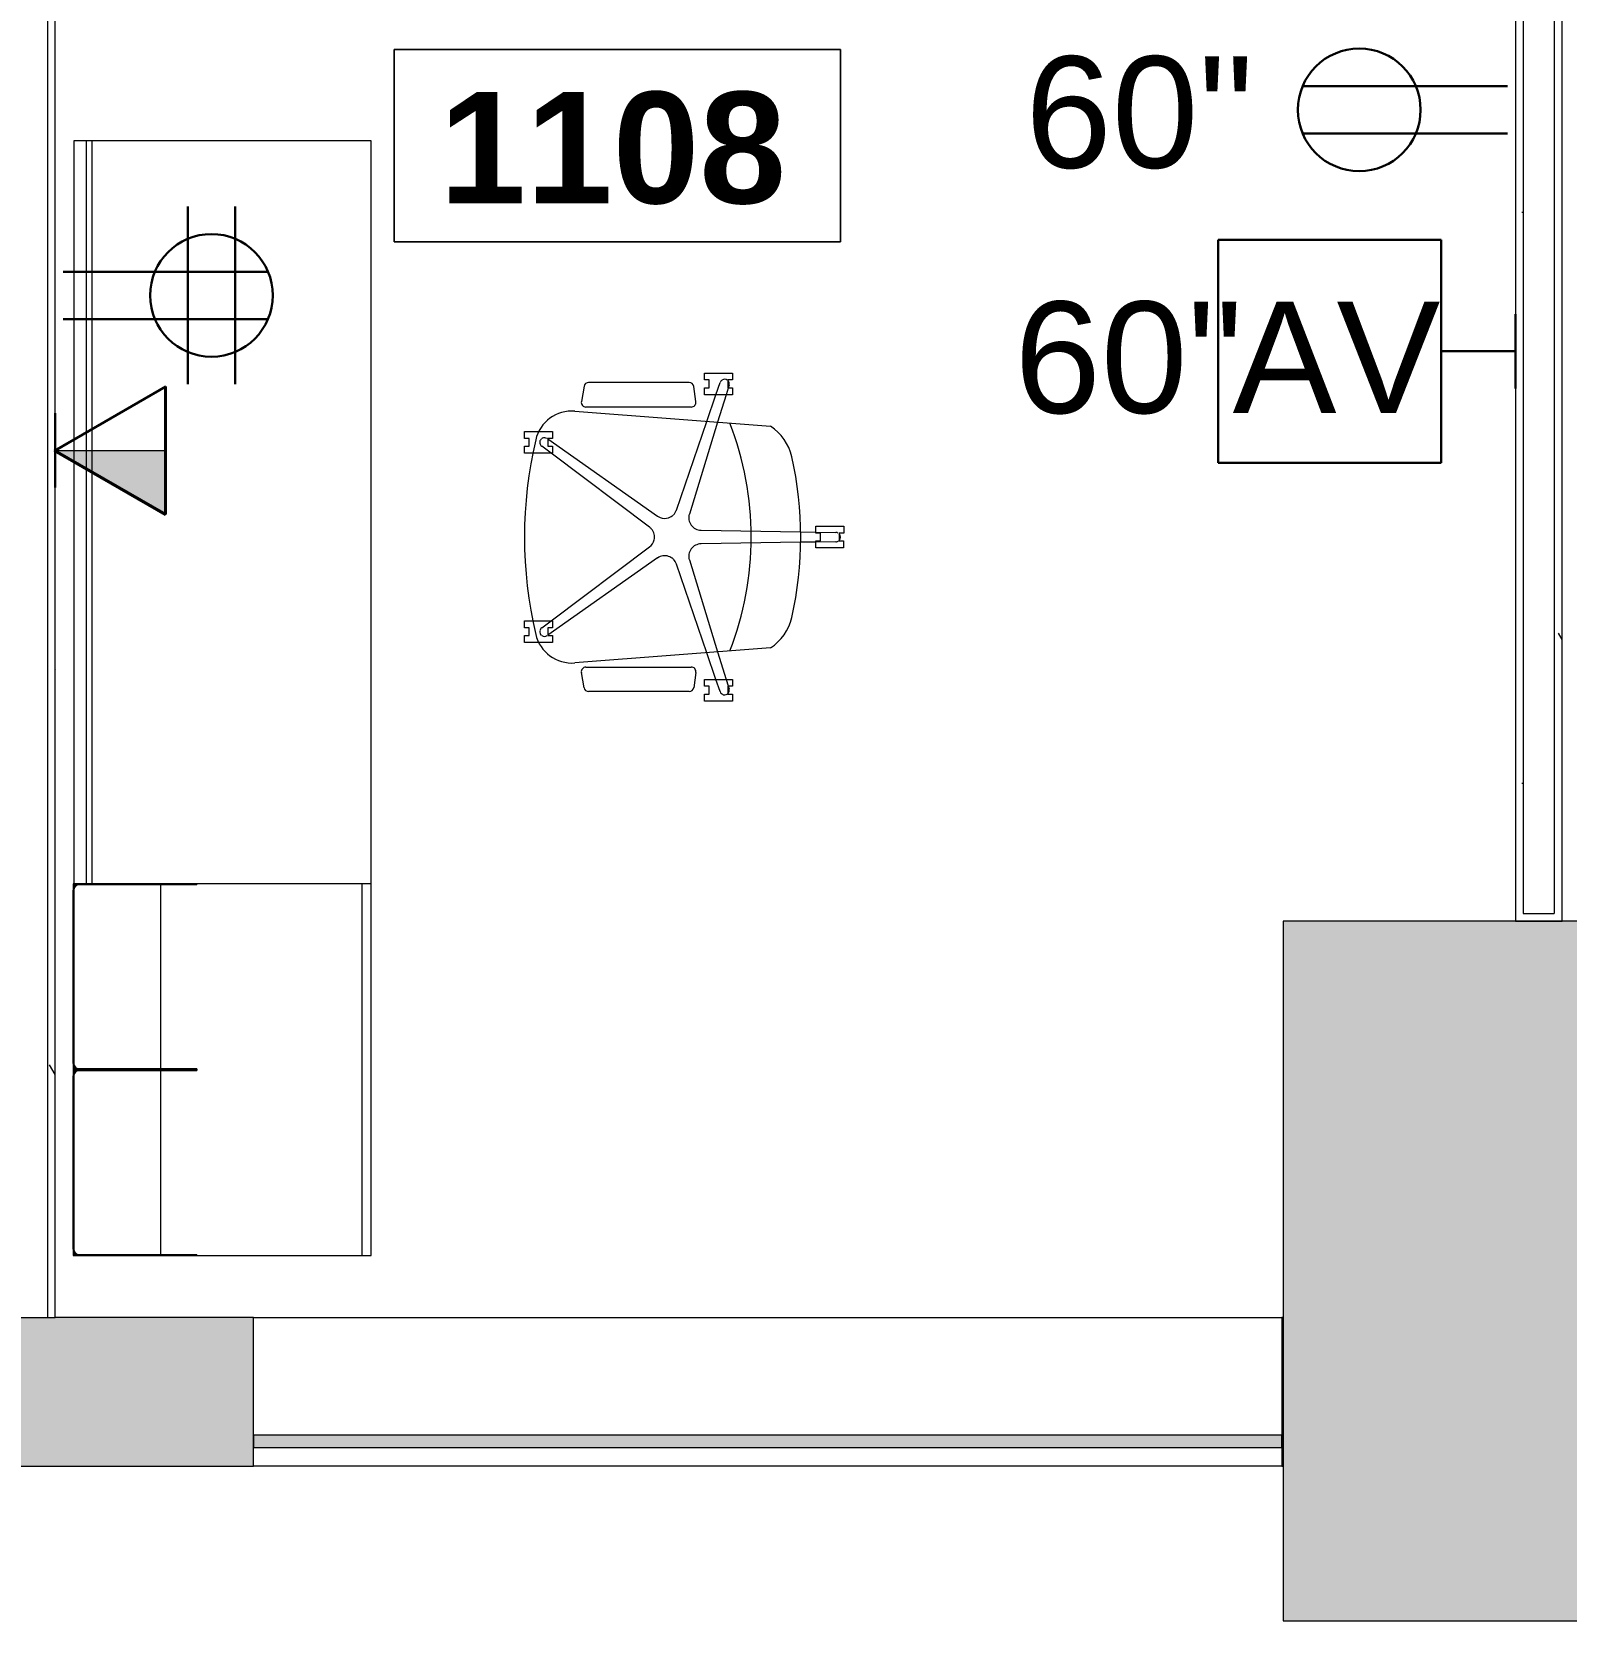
# Model space of a CAD drawing. Header units: inches. Extents: x 6664 to 8129, y 209 to 1287.
# Drawn here: x 7536.7 to 7660.6, y 208.5 to 337.1 of the extents above; entities that cross this region are included whole.
import ezdxf

# ---------------------------------------------------------------- set-up
doc = ezdxf.new("R2010")
doc.units = ezdxf.units.IN
doc.header["$MEASUREMENT"] = 0
for name, color, linetype, lineweight in [('A-ANNO-NOTE', 131, 'Continuous', 30), ('A-AREA-IDEN', 2, 'Continuous', 9), ('A-COLS', 52, 'Continuous', 13), ('A-GLAZ-CURT', 52, 'Continuous', 9), ('A-WALL', 113, 'Continuous', 13), ('A-WALL-PATT', 111, 'Continuous', 13), ('I-FURN', 30, 'Continuous', 9), ('I-FURN-PNLS', 30, 'Continuous', 9), ('I-WALL', 2, 'Continuous', 9)]:
    doc.layers.add(name, color=color, linetype=linetype, lineweight=lineweight)
doc.styles.add('Swis721 Lt BT', font='swissl.ttf', dxfattribs={"height": 9})
doc.styles.add('Swis721 Lt BT_B', font='', dxfattribs={"height": 9})
doc.styles.get('Swis721 Lt BT_B').set_extended_font_data('Swis721 Lt BT', bold=True)
pattern_1 = [(0, (0, 0), (30.72, 7.68), [1.267, -21.773, 1.267, -21.773, -122.88]), (0, (0, 0), (30.72, 7.68), [-46.08, 1.267, -44.813, 1.267, -21.773, -53.76]), (0, (0, 0), (30.72, 7.68), [-115.2, 1.267, -14.093, 1.267, -37.133]), (120, (11.52, 3.84), (-22.011075, 22.7643004), [1.267, -21.773, 1.267, -21.773, -122.88]), (120, (11.52, 3.84), (-22.011075, 22.7643004), [-46.08, 1.267, -44.813, 1.267, -21.773, -53.76]), (120, (11.52, 3.84), (-22.011075, 22.7643004), [-115.2, 1.267, -14.093, 1.267, -37.133]), (240, (15.36, 19.2), (-8.708925, -30.4443004), [1.267, -21.773, 1.267, -21.773, -122.88]), (240, (15.36, 19.2), (-8.708925, -30.4443004), [-46.08, 1.267, -44.813, 1.267, -21.773, -53.76]), (240, (15.36, 19.2), (-8.708925, -30.4443004), [-115.2, 1.267, -14.093, 1.267, -37.133])]

# ---------------------------------------------------------------- blocks, each defined once
blk = doc.blocks.new('System Panel - Glazed-7764508-11th FLOOR POWER _ SIGNAL')
at = {"layer": 'A-GLAZ-CURT'}
blk.add_hatch(color=7, dxfattribs=at).paths.add_polyline_path([(41.5, -0.5), (41.5, 0.5), (-41.5, 0.5), (-41.5, -0.5)], flags=0)
at = {"layer": 'A-GLAZ-CURT', "color": 8, "lineweight": 20}
for p, q in [((41.5, 0.5), (-41.5, 0.5)), ((-41.5, 0.5), (-41.5, -0.5)), ((41.5, -0.5), (41.5, 0.5)), ((-41.5, -0.5), (41.5, -0.5))]:
    blk.add_line(p, q, dxfattribs=at)
blk = doc.blocks.new('F - EXECUTIVE DESK 1 - F - EXECUTIVE DESK 4-V102-11th FLOOR POWER _ SIGNAL')
at = {"layer": 'I-FURN'}
for p, q in [((-58, 86.56), (-58, 77.06)), ((-58, 77.06), (-58, 86.56)), ((-57.94, 77.06), (-57.94, 86.56)), ((-57.94, 86.56), (-57.94, 77.06)), ((-43.5, 87.06), (-57.5, 87.06)), ((-57.5, 87.06), (-43.5, 87.06)), ((-57.5, 87), (-43.5, 87)), ((-43.5, 87), (-57.5, 87)), ((-43.06, 86.56), (-43.06, 77.06)), ((-43.06, 77.06), (-43.06, 86.56)), ((-43, 86.56), (-43, 77.06)), ((-43, 77.06), (-43, 86.56)), ((-43, 77.06), (-43, 86.56)), ((-43, 86.56), (-43, 77.06)), ((-42.94, 77.06), (-42.94, 86.56)), ((-42.94, 86.56), (-42.94, 77.06)), ((-28.5, 87.06), (-42.5, 87.06)), ((-42.5, 87.06), (-28.5, 87.06)), ((-42.5, 87), (-28.5, 87)), ((-28.5, 87), (-42.5, 87)), ((-28.06, 86.56), (-28.06, 77.06)), ((-28.06, 77.06), (-28.06, 86.56)), ((-28, 77.06), (-28, 86.56)), ((-28, 86.56), (-28, 77.06)), ((-58, 77.06), (-57.94, 77.06)), ((-57.94, 77.06), (-58, 77.06)), ((-43.06, 77.06), (-43, 77.06)), ((-43, 77.06), (-43.06, 77.06)), ((-43, 77.06), (-42.94, 77.06)), ((-42.94, 77.06), (-43, 77.06)), ((-28.06, 77.06), (-28, 77.06)), ((-28, 77.06), (-28.06, 77.06)), ((-8.52, 50.63), (-7.95, 50.63)), ((-8.52, 49.48), (-8.52, 50.63)), ((-7.95, 50.63), (-7.95, 50.25)), ((-7.95, 50.25), (-7.33, 50.25)), ((-7.33, 50.63), (-6.77, 50.63)), ((-7.33, 50.25), (-7.33, 50.63)), ((-6.77, 50.63), (-6.77, 49.91)), ((6.77, 50.63), (7.33, 50.63)), ((6.77, 49.91), (6.77, 50.63)), ((7.33, 50.63), (7.33, 50.25)), ((7.33, 50.25), (7.95, 50.25)), ((7.95, 50.63), (8.52, 50.63)), ((7.95, 50.25), (7.95, 50.63)), ((8.52, 50.63), (8.52, 49.48)), ((-8.52, 48.38), (-8.52, 49.48)), ((-7.33, 49.23), (-6.77, 48.48)), ((-6.77, 49.91), (-6.77, 48.38)), ((6.77, 48.38), (6.77, 49.91)), ((6.77, 48.48), (7.33, 49.23)), ((8.52, 49.48), (8.52, 48.38)), ((-7.95, 48.38), (-8.52, 48.38)), ((-7.95, 48.75), (-7.95, 48.38)), ((-7.33, 48.75), (-7.95, 48.75)), ((-1.69, 39.89), (-7.92, 48.75)), ((-7.33, 48.38), (-7.33, 48.75)), ((-6.77, 48.38), (-7.33, 48.38)), ((-6.77, 48.48), (-0.8, 40.54)), ((0.8, 40.54), (6.77, 48.48)), ((7.92, 48.75), (1.69, 39.89)), ((7.33, 48.38), (6.77, 48.38)), ((7.33, 48.75), (7.33, 48.38)), ((7.95, 48.75), (7.33, 48.75)), ((7.95, 48.38), (7.95, 48.75)), ((8.52, 48.38), (7.95, 48.38)), ((-8.94, 30.77), (-10.16, 46.57)), ((10.16, 46.57), (8.94, 30.77)), ((-12.48, 37.34), (-12.48, 45.45)), ((-12.17, 45.82), (-10.94, 46.04)), ((-10.5, 45.67), (-10.5, 37.17)), ((10.5, 45.67), (10.5, 37.17)), ((12.17, 45.82), (10.94, 46.04)), ((12.48, 37.34), (12.48, 45.45)), ((-9.34, 35.92), (-2.18, 38.37)), ((-1.84, 37.32), (-9.27, 35.04)), ((9.27, 35.04), (1.84, 37.32)), ((2.18, 38.37), (9.34, 35.92)), ((-13.24, 36.1), (-12.68, 36.1)), ((-13.24, 33.85), (-13.24, 36.1)), ((-12.68, 36.1), (-12.68, 35.72)), ((-10.93, 36.8), (-12.16, 36.97)), ((-12.05, 36.1), (-11.49, 36.1)), ((-12.05, 35.72), (-12.05, 36.1)), ((-11.49, 36.1), (-11.49, 33.84)), ((-0.42, 28.36), (-0.55, 36.38)), ((0.55, 36.38), (0.42, 28.36)), ((10.93, 36.8), (12.16, 36.97)), ((11.49, 36.1), (12.05, 36.1)), ((11.49, 33.85), (11.49, 36.1)), ((12.05, 36.1), (12.05, 35.72)), ((12.68, 36.1), (13.24, 36.1)), ((12.68, 35.72), (12.68, 36.1)), ((13.24, 36.1), (13.24, 33.84)), ((-12.68, 35.72), (-12.05, 35.72)), ((-12.48, 34.84), (-11.49, 35.18)), ((-11.49, 35.18), (-9.34, 35.92)), ((-9.27, 35.04), (-11.49, 34.36)), ((11.49, 34.36), (9.27, 35.04)), ((9.34, 35.92), (11.49, 35.18)), ((11.49, 35.18), (12.48, 34.84)), ((12.05, 35.72), (12.68, 35.72)), ((-12.68, 33.85), (-13.24, 33.85)), ((-12.68, 34.22), (-12.68, 33.85)), ((-12.05, 34.22), (-12.68, 34.22)), ((-12.05, 34.18), (-12.25, 34.12)), ((-12.05, 33.84), (-12.05, 34.22)), ((-11.49, 33.84), (-12.05, 33.84)), ((-11.49, 34.36), (-12.01, 34.2)), ((12.01, 34.2), (11.49, 34.36)), ((12.05, 33.85), (11.49, 33.85)), ((12.05, 34.22), (12.05, 33.85)), ((12.68, 34.22), (12.05, 34.22)), ((12.25, 34.12), (12.05, 34.18)), ((12.68, 33.84), (12.68, 34.22)), ((13.24, 33.84), (12.68, 33.84)), ((-0.4, 27.11), (-0.42, 28.36)), ((0.42, 28.36), (0.4, 27.11)), ((-0.87, 27.11), (-0.31, 27.11)), ((-0.87, 24.87), (-0.87, 27.11)), ((-0.38, 25.5), (-0.4, 27.11)), ((-0.31, 27.11), (-0.31, 26.74)), ((0.31, 27.11), (0.88, 27.11)), ((0.31, 26.74), (0.31, 27.11)), ((0.4, 27.11), (0.38, 25.5)), ((0.88, 27.11), (0.88, 24.86)), ((-0.31, 26.74), (0.31, 26.74)), ((-0.31, 24.87), (-0.87, 24.87)), ((-0.31, 25.24), (-0.31, 24.87)), ((0.31, 25.24), (-0.31, 25.24)), ((0.31, 24.86), (0.31, 25.24)), ((0.88, 24.86), (0.31, 24.86))]:
    blk.add_line(p, q, dxfattribs=at)
for centre, radius, start, end in [((-57.5, 86.56), 0.5, 90, 180), ((-57.5, 86.56), 0.5, 165, 180), ((-57.5, 86.56), 0.5, 151.7279, 165), ((-57.5, 86.56), 0.438, 90, 180), ((-57.5, 86.56), 0.438, 90, 180), ((-57.5, 86.56), 0.5, 120, 150), ((-57.5, 86.56), 0.5, 105, 118.6525), ((-57.5, 86.56), 0.5, 91.7852, 105), ((-43.5, 86.56), 0.5, 360, 90), ((-43.5, 86.56), 0.5, 61.5993, 90), ((-43.5, 86.56), 0.438, 360, 90), ((-43.5, 86.56), 0.438, 0, 90), ((-43.5, 86.56), 0.5, 30, 60), ((-43.5, 86.56), 0.5, 0, 28.2721), ((-42.5, 86.56), 0.5, 90, 180), ((-42.5, 86.56), 0.5, 151.7279, 180), ((-42.5, 86.56), 0.438, 90, 180), ((-42.5, 86.56), 0.438, 90, 180), ((-42.5, 86.56), 0.5, 120, 150), ((-42.5, 86.56), 0.5, 91.7852, 118.6525), ((-28.5, 86.56), 0.5, 360, 90), ((-28.5, 86.56), 0.5, 75, 90), ((-28.5, 86.56), 0.438, 360, 90), ((-28.5, 86.56), 0.438, 0, 90), ((-28.5, 86.56), 0.5, 61.5993, 75), ((-28.5, 86.56), 0.5, 30, 60), ((-28.5, 86.56), 0.5, 0, 28.2721), ((0, 16.2), 34.43, 76.8074, 103.1926), ((-7.17, 46.8), 3, 103.1926, 184.4149), ((-7.64, 49.02), 0.377, 146.6285, 213.6746), ((-7.64, 49.02), 0.377, 82.7528, 141), ((-7.64, 49.02), 0.377, 36, 81), ((7.64, 49.02), 0.377, 84, 144), ((7.64, 49.02), 0.377, 39, 82.7592), ((7.17, 46.8), 3, 355.5851, 76.8074), ((7.64, 49.02), 0.377, 24, 33.3715), ((7.64, 49.02), 0.377, 326.3254, 24), ((-12.1, 45.45), 0.375, 100, 180), ((-10.87, 45.67), 0.375, 0, 100), ((10.87, 45.67), 0.375, 80, 180), ((12.1, 45.45), 0.375, 0, 80), ((-2.51, 39.31), 1, 342, 35.0912), ((0, 41.14), 1, 216.9088, 256.7272), ((0, 41.14), 1, 256.7272, 270), ((0, 41.14), 1, 270, 283.2728), ((0, 41.14), 1, 283.2728, 296.5456), ((0, 41.14), 1, 296.5456, 309.8184), ((0, 41.14), 1, 309.8184, 323.0912), ((2.51, 39.31), 1, 144.9088, 158.1816), ((-2.51, 39.31), 1, 288.9088, 315.4544), ((-2.51, 39.31), 1, 317.9659, 342), ((2.51, 39.31), 1, 158.1816, 198), ((2.51, 39.31), 1, 198, 211.2728), ((2.51, 39.31), 1, 211.2728, 222.0341), ((2.51, 39.31), 1, 224.5456, 251.0912), ((-12.1, 37.34), 0.375, 180, 262), ((-1.55, 36.37), 1, 93.8184, 107.0912), ((-1.55, 36.37), 1, 80.5456, 93.8184), ((-1.55, 36.37), 1, 67.2728, 80.5456), ((1.55, 36.37), 1, 72.9088, 126), ((12.1, 37.34), 0.375, 278, 0), ((-10.87, 37.17), 0.375, 262, 0), ((-1.55, 36.37), 1, 54, 67.2728), ((-1.55, 36.37), 1, 0.9088, 54), ((1.55, 36.37), 1, 126, 179.0912), ((10.87, 37.17), 0.375, 180, 278), ((-12.36, 34.48), 0.377, 138, 146.6414), ((-12.36, 34.48), 0.377, 108, 138), ((12.36, 34.48), 0.377, 33.3586, 72), ((-12.36, 34.48), 0.377, 153, 213), ((-12.36, 34.48), 0.377, 213.9151, 224.5315), ((-12.36, 34.48), 0.377, 228, 288), ((0, 57.72), 25.39, 248.7648, 291.2352), ((12.36, 34.48), 0.377, 252, 312), ((12.36, 34.48), 0.377, 327, 27), ((-5.62, 32.91), 3.95, 212.6919, 257.3081), ((5.62, 32.91), 3.95, 282.6919, 327.3081), ((0, 57.86), 29.53, 257.3081, 282.6919), ((0, 25.5), 0.377, 180, 195), ((0, 25.5), 0.377, 195, 210), ((0, 25.5), 0.377, 213.5582, 224.2857), ((0, 25.5), 0.377, 225, 315), ((0, 25.5), 0.377, 330, 345), ((0, 25.5), 0.377, 345, 0)]:
    blk.add_arc(centre, radius, start, end, dxfattribs=at)
at = {"layer": 'I-FURN-PNLS'}
for p, q in [((-43, 87.06), (-58, 87.06)), ((-58, 87.06), (-58, 77.06)), ((-57.74, 87), (-58, 87)), ((-58, 87), (-58, 86.56)), ((-58, 86.56), (-58, 77.06)), ((-57.94, 77.06), (-57.94, 87)), ((-57.94, 87), (-43.06, 87)), ((-57.67, 87), (-57.74, 87)), ((-57.62, 87), (-57.67, 87)), ((-57.5, 87), (-57.59, 87)), ((-43.5, 87), (-57.5, 87)), ((-43.41, 87), (-43.5, 87)), ((-43.33, 87), (-43.38, 87)), ((-43.26, 87), (-43.33, 87)), ((-42.74, 87), (-43.26, 87)), ((-43.06, 87), (-43.06, 77.06)), ((-28, 87.06), (-43, 87.06)), ((-43, 87.06), (-43, 77.06)), ((-43, 77.06), (-43, 87.06)), ((-42.94, 77.06), (-42.94, 87)), ((-42.94, 87), (-28.06, 87)), ((-42.67, 87), (-42.74, 87)), ((-42.62, 87), (-42.67, 87)), ((-42.5, 87), (-42.59, 87)), ((-28.5, 87), (-42.5, 87)), ((-28.41, 87), (-28.5, 87)), ((-28.33, 87), (-28.38, 87)), ((-28.26, 87), (-28.33, 87)), ((-28, 87), (-28.26, 87)), ((-28.06, 87), (-28.06, 77.06)), ((-28, 77.06), (-28, 87.06)), ((32, 87), (-28, 87)), ((32, 86), (32, 87)), ((32, 86), (-28, 86)), ((-28, 86), (-28, 85.53)), ((-28, 85.53), (32, 85.53)), ((32, 85.53), (32, 86)), ((32, 85.53), (32, 86)), ((32, 63), (32, 85.53)), ((-58, 80), (-58, 77.06)), ((-43.06, 80), (-57.94, 80)), ((-28.06, 80), (-42.94, 80)), ((-28, 77.06), (-28, 80)), ((-58, 77.06), (-57.94, 77.06)), ((-58, 77.06), (-58, 63.75)), ((-58, 77.06), (-58, 63)), ((-43.06, 77.06), (-43, 77.06)), ((-43, 77.06), (-42.94, 77.06)), ((-28.06, 77.06), (-28, 77.06)), ((-28, 63.75), (-28, 77.06)), ((-58, 63.75), (-58, 63)), ((-28, 63.75), (-58, 63.75)), ((-58, 63.75), (-58, 63)), ((-28, 63.75), (-58, 63.75)), ((-58, 63.75), (-58, 63)), ((-28, 63), (-28, 63.75)), ((-28, 63), (-28, 63.75)), ((-28, 63), (-28, 63.75)), ((-58, 63), (-28, 63)), ((-58, 63), (-28, 63)), ((-58, 63), (-28, 63)), ((-58, 63), (32, 63))]:
    blk.add_line(p, q, dxfattribs=at)
blk = doc.blocks.new('Room Tag - Room Name and Number-3379422-11th FLOOR POWER _ SIGNAL')
at = {"layer": 'A-AREA-IDEN'}
for p, q in [((-0.1881, -0.1636), (-0.1881, -0.0018)), ((-0.1881, -0.0018), (0.1869, -0.0018)), ((0.1869, -0.0018), (-0.1881, -0.0018)), ((-0.1881, -0.0018), (-0.1881, -0.1636)), ((0.1869, -0.0018), (0.1869, -0.1636)), ((0.1869, -0.1636), (0.1869, -0.0018)), ((0.1869, -0.1636), (-0.1881, -0.1636)), ((-0.1881, -0.1636), (0.1869, -0.1636))]:
    blk.add_line(p, q, dxfattribs=at)

msp = doc.modelspace()

# ---------------------------------------------------------------- hatches: boundary and pattern name
at = {"layer": 'A-ANNO-NOTE', "lineweight": 9}
msp.add_hatch(color=256, dxfattribs=at).paths.add_polyline_path([(7547.49, 298.16), (7547.49, 303.32), (7538.55, 303.32)], flags=0)
at = {"layer": 'A-COLS', "lineweight": 9}
h = msp.add_hatch(color=7, dxfattribs=at)
h.paths.add_polyline_path([(6958.99, 208.52), (6958.99, 266.36), (6917.74, 266.36), (6917.74, 208.52)], flags=0)
h.paths.add_polyline_path([(7919.99, 208.86), (7919.99, 264.61), (7877.99, 264.61), (7877.99, 208.86)], flags=0)
h.paths.add_polyline_path([(7637.74, 208.86), (7678.99, 208.86), (7678.99, 265.36), (7637.74, 265.36), (7637.74, 229.27)], flags=0)
h.paths.add_polyline_path([(7420.62, 208.86), (7438.74, 208.86), (7438.74, 264.86), (7397.24, 264.86), (7397.24, 208.86)], flags=0)
h.paths.add_polyline_path([(7157.99, 208.86), (7198.24, 208.86), (7198.24, 265.86), (7157.99, 265.86), (7157.99, 229.27)], flags=0)
h.paths.add_polyline_path([(6797.99, 232.36), (6837.99, 232.36), (6837.99, 266.36), (6797.99, 266.36)], flags=0)
h.paths.add_polyline_path([(8109.99, 239.49), (8121.74, 239.49), (8121.74, 274.69), (8109.99, 274.69)], flags=0)
h.paths.add_polyline_path([(6681.49, 344.86), (6715.49, 344.86), (6715.49, 384.48), (6681.49, 384.48)], flags=0)
h.paths.add_polyline_path([(8121.12, 469.48), (8121.74, 469.48), (8121.74, 492.36), (8109.99, 492.36), (8109.99, 469.48)], flags=0)
h.paths.add_polyline_path([(6664.49, 478.17), (6726.99, 478.17), (6726.99, 519.17), (6664.49, 519.17)], flags=0)
h.paths.add_polyline_path([(6697.16, 612.49), (6697.16, 653.49), (6664.49, 653.49), (6664.49, 612.49), (6692.84, 612.49)], flags=0)
h.paths.add_polyline_path([(8121.74, 708.36), (8121.74, 732.36), (8109.99, 732.36), (8109.99, 708.36), (8118.95, 708.36)], flags=0)
h.paths.add_polyline_path([(6726.99, 746.8), (6726.99, 787.8), (6664.49, 787.8), (6664.49, 746.8), (6718.84, 746.8)], flags=0)
h.paths.add_polyline_path([(6692.84, 881.12), (6718.26, 881.12), (6718.26, 922.12), (6664.49, 922.12), (6664.49, 881.12)], flags=0)
h.paths.add_polyline_path([(6780.73, 1037.09), (6815.03, 1059.37), (6796.58, 1087.79), (6762.27, 1065.52), (6766.26, 1059.37)], flags=0)
h.paths.add_polyline_path([(8042.08, 1083.71), (8048.79, 1098.79), (8026.2, 1108.84), (8019.49, 1093.77)], flags=0)
h.paths.add_polyline_path([(6935.81, 1146.19), (6962.6, 1163.7), (6947.63, 1186.61), (6920.84, 1169.11), (6934.29, 1148.51)], flags=0)
h.paths.add_polyline_path([(7674.09, 1248.53), (7681.39, 1264.18), (7659.41, 1273.97), (7652.29, 1258.7), (7662.21, 1254.07)], flags=0)
h.paths.add_polyline_path([(7413.99, 1256.36), (7433.99, 1256.36), (7433.99, 1274.36), (7413.99, 1274.36)], flags=0)
h.paths.add_polyline_path([(7186.69, 1257.36), (7198.49, 1257.36), (7198.49, 1287.25), (7166.49, 1287.25), (7166.49, 1257.36), (7173.69, 1257.36)], flags=0)
h.paths.add_polyline_path([(7659.82, 1274.86), (7674.42, 1274.86), (7662.43, 1280.45), (7662.21, 1279.98)], flags=0)
at = {"layer": 'A-WALL-PATT', "lineweight": 9}
h = msp.add_hatch(dxfattribs=at)
h.set_pattern_fill('FP_1', color=256, style=0, pattern_type=2)
h.set_pattern_definition(pattern_1)
h.paths.add_polyline_path([(7657.11, 265.36), (7657.11, 399.11), (7656.49, 399.11), (7656.49, 265.36)], flags=0)
h = msp.add_hatch(dxfattribs=at)
h.set_pattern_fill('FP_1', color=256, style=0, pattern_type=2)
h.set_pattern_definition(pattern_1)
h.paths.add_polyline_path([(7538.62, 233.36), (7538.62, 398.48), (7538, 398.48), (7538, 233.36)], flags=0)
h = msp.add_hatch(dxfattribs=at)
h.set_pattern_fill('FP_1', color=256, style=0, pattern_type=2)
h.set_pattern_definition(pattern_1)
h.paths.add_polyline_path([(7659.61, 265.36), (7660.24, 265.36), (7660.24, 398.48), (7659.61, 398.48), (7659.61, 265.98), (7657.11, 265.98), (7657.11, 265.36), (7659.61, 265.36)], flags=0)
for points in [[(7524.58, 221.36), (7554.62, 221.36), (7554.62, 233.36), (7521.74, 233.36), (7521.74, 221.36)], [(7637.74, 221.36), (7637.74, 233.36), (7637.62, 233.36), (7637.62, 221.36)]]:
    msp.add_hatch(color=7, dxfattribs=at).paths.add_polyline_path(points, flags=0)

# ---------------------------------------------------------------- linework, layer by layer
at = {"layer": 'A-ANNO-NOTE'}
for p, q in [((7655.84, 332.77), (7639.31, 332.77)), ((7655.84, 328.94), (7639.31, 328.94)), ((7655.84, 328.94), (7639.31, 328.94)), ((7549.32, 323.04), (7549.32, 308.69)), ((7553.15, 323.04), (7553.15, 308.69)), ((7650.49, 320.36), (7632.49, 320.36)), ((7632.49, 320.36), (7632.49, 302.36)), ((7650.49, 302.36), (7650.49, 320.36)), ((7539.27, 317.78), (7555.8, 317.78)), ((7539.27, 313.95), (7555.8, 313.95)), ((7656.49, 314.36), (7656.49, 308.36)), ((7656.49, 311.36), (7650.49, 311.36)), ((7538.55, 303.32), (7547.49, 308.48)), ((7538.62, 303.36), (7547.55, 308.52)), ((7547.49, 308.48), (7547.49, 298.16)), ((7547.55, 308.52), (7547.55, 298.2)), ((7538.62, 300.36), (7538.62, 306.36)), ((7538.55, 303.32), (7547.49, 298.16)), ((7538.62, 303.36), (7547.55, 298.2)), ((7632.49, 302.36), (7650.49, 302.36))]:
    msp.add_line(p, q, dxfattribs=at)
at = {"layer": 'A-ANNO-NOTE', "lineweight": 9}
for p, q in [((7538.55, 303.32), (7547.49, 298.16)), ((7547.49, 303.32), (7538.55, 303.32)), ((7547.49, 298.16), (7547.49, 303.32))]:
    msp.add_line(p, q, dxfattribs=at)
at = {"layer": 'A-ANNO-NOTE'}
for centre in [(7643.87, 330.85), (7551.24, 315.87)]:
    msp.add_circle(centre, 4.95, dxfattribs=at)
at = {"layer": 'A-COLS', "color": 8, "lineweight": 20}
for p, q in [((7678.99, 265.36), (7637.74, 265.36)), ((7637.74, 265.36), (7637.74, 208.86)), ((7637.74, 208.86), (7678.99, 208.86))]:
    msp.add_line(p, q, dxfattribs=at)
at = {"layer": 'A-WALL'}
for p, q in [((7538, 399.11), (7538, 233.36)), ((7657.11, 399.11), (7657.11, 265.98)), ((7659.61, 399.11), (7659.61, 265.98)), ((7657.11, 265.98), (7659.61, 265.98)), ((7534.87, 233.36), (7538.62, 233.36))]:
    msp.add_line(p, q, dxfattribs=at)
at = {"layer": 'A-WALL', "color": 8, "lineweight": 20}
for p, q in [((7554.62, 233.36), (7538.62, 233.36)), ((7554.62, 221.36), (7554.62, 233.36)), ((7637.74, 233.36), (7637.62, 233.36)), ((7637.62, 233.36), (7637.62, 221.36)), ((7637.74, 221.36), (7637.74, 233.36)), ((7521.74, 221.36), (7554.62, 221.36)), ((7637.62, 221.36), (7637.74, 221.36))]:
    msp.add_line(p, q, dxfattribs=at)
at = {"layer": 'A-WALL', "lineweight": 9}
for p, q in [((7554.62, 233.36), (7637.62, 233.36)), ((7637.62, 221.36), (7554.62, 221.36))]:
    msp.add_line(p, q, dxfattribs=at)
at = {"layer": 'I-WALL', "lineweight": 13}
for p, q in [((7660.24, 265.36), (7660.24, 402.23)), ((7538.62, 233.36), (7538.62, 398.48)), ((7656.49, 398.48), (7656.49, 265.36)), ((7656.49, 265.36), (7660.24, 265.36))]:
    msp.add_line(p, q, dxfattribs=at)

# ---------------------------------------------------------------- block references
at = {"layer": 'A-AREA-IDEN', "xscale": 95.99999999999994, "yscale": 95.99999999999994, "zscale": 95.99999999999994}
msp.add_blockref('Room Tag - Room Name and Number-3379422-11th FLOOR POWER _ SIGNAL', (7584.05, 335.9), dxfattribs=at)
at = {"layer": 'A-GLAZ-CURT'}
msp.add_blockref('System Panel - Glazed-7764508-11th FLOOR POWER _ SIGNAL', (7596.12, 223.36), dxfattribs=at)
at = {"layer": 'I-FURN', "rotation": 90.00000000000067}
msp.add_blockref('F - EXECUTIVE DESK 1 - F - EXECUTIVE DESK 4-V102-11th FLOOR POWER _ SIGNAL', (7627.13, 296.36), dxfattribs=at)

# ---------------------------------------------------------------- texts
at = {"layer": 'A-ANNO-NOTE', "lineweight": 9, "char_height": 9, "attachment_point": 1, "style": 'Swis721 Lt BT'}
for s, insert, width in [('60"', (7616.91, 335.17), 20.604), ('60"', (7616.03, 315.37), 20.604), ('AV', (7633.65, 315.37), 18.18)]:
    msp.add_mtext(s, dxfattribs=dict(at, insert=insert, width=width))
at = {"layer": 'A-AREA-IDEN', "insert": (7569.64, 332.3), "char_height": 9, "width": 33.936, "attachment_point": 1, "style": 'Swis721 Lt BT_B'}
msp.add_mtext('1108', dxfattribs=at)

doc.saveas('drawing.dxf')
